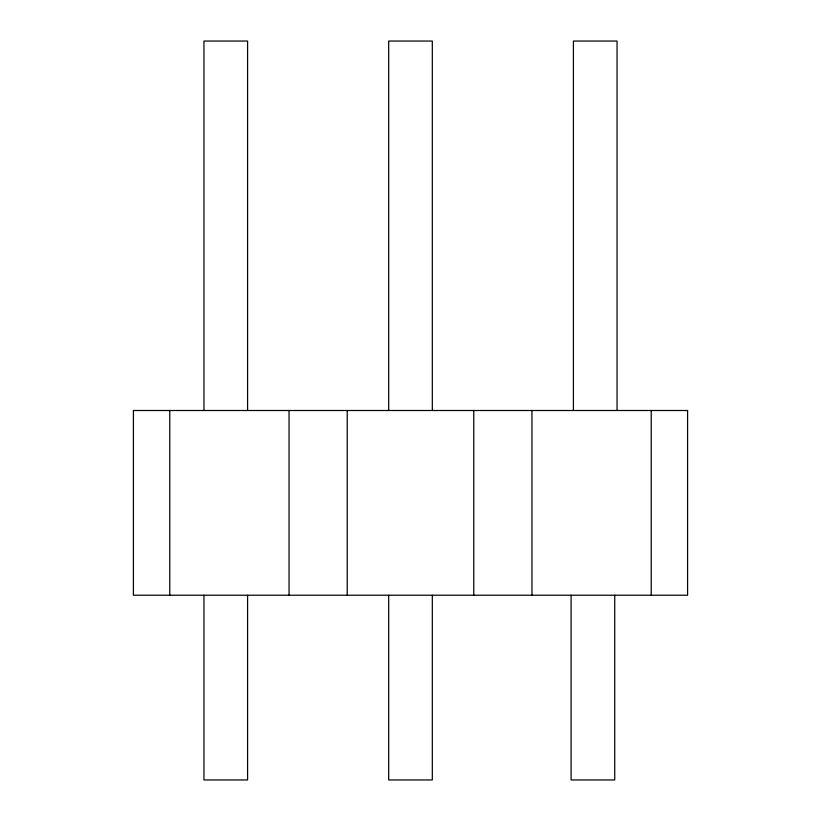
<?xml version="1.0" encoding="UTF-8"?>
<svg xmlns="http://www.w3.org/2000/svg" width="821" height="821" viewBox="0 0 821 821"><rect width="100%" height="100%" fill="white"/><g stroke="black" fill="none" stroke-linecap="round" stroke-linejoin="round"><path stroke-width="1.23" d="M651.227 410.5L651.227 595.225M617.043 410.5L617.043 41.05L573.407 41.05L573.407 410.5M614.734 595.225L614.734 779.95L571.098 779.95L571.098 595.225M531.957 410.5L531.957 595.225M473.768 410.5L473.768 595.225M432.318 410.5L432.318 41.05L388.682 41.05L388.682 410.5M432.318 595.225L432.318 779.95L388.682 779.95L388.682 595.225M347.232 410.5L347.232 595.225M289.043 410.5L289.043 595.225M247.593 410.5L247.593 41.05L203.957 41.05L203.957 410.5M247.593 595.225L247.593 779.95L203.957 779.95L203.957 595.225M169.773 410.5L169.773 595.225M687.588 410.5L133.413 410.5L133.413 595.225L687.588 595.225L687.588 410.5"/></g></svg>
